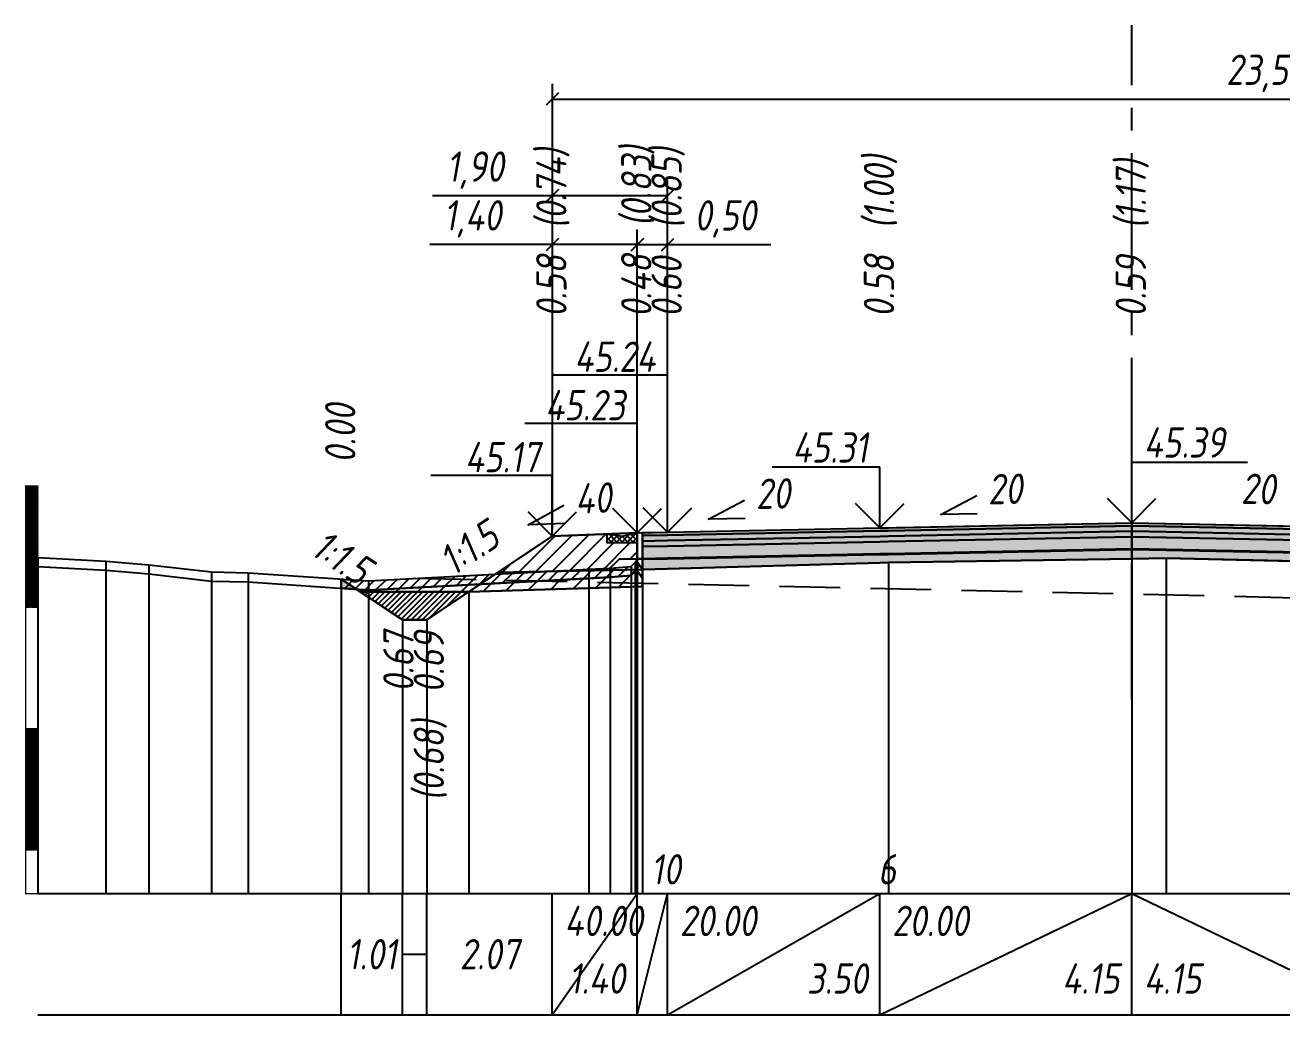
# Model space of a CAD drawing. Extents: x -717 to 1451, y -133302 to 233.
# Drawn here: x 78.9 to 182.5, y -114174 to -114092.4 of the extents above; entities that cross this region are included whole.
import ezdxf
from ezdxf.enums import TextEntityAlignment as Align

# ---------------------------------------------------------------- set-up
doc = ezdxf.new("R2010")
doc.units = 0
doc.linetypes.add('осевая2', pattern=[1.125, 0.75, -0.125, 0.125, -0.125])
doc.linetypes.add('штриховая', pattern=[0.75, 0.5, -0.25])
for name, color, linetype in [('Интерполированный поперечник', 2, 'Continuous'), ('Код_514', 1, 'Continuous'), ('Контур_0', 7, 'Continuous'), ('Контур_2564', 7, 'Continuous'), ('Контур_2660', 7, 'Continuous'), ('Контур_2665', 7, 'Continuous'), ('Контур_400', 7, 'Continuous'), ('Контур_508', 7, 'Continuous'), ('Контур_512', 7, 'Continuous'), ('Контур_513', 7, 'Continuous'), ('Красный поперечник', 1, 'Continuous'), ('Линейка абсолютных высот', 7, 'Continuous'), ('Объём_2501', 7, 'Continuous'), ('Объём_2564', 7, 'Continuous'), ('Объём_2650', 7, 'Continuous'), ('Объём_2660', 7, 'Continuous'), ('Объём_2661', 7, 'Continuous'), ('Объём_2662', 7, 'Continuous'), ('Объём_2663', 7, 'Continuous'), ('Объём_2664', 7, 'Continuous'), ('Объём_2665', 7, 'Continuous'), ('Объём_2666', 7, 'Continuous'), ('Объём_2667', 7, 'Continuous'), ('Объём_2668', 7, 'Continuous'), ('Объём_2669', 7, 'Continuous'), ('Объём_2675', 7, 'Continuous'), ('Объём_2753', 7, 'Continuous'), ('Ось', 1, 'осевая2'), ('Откосы', 7, 'Continuous'), ('Отметки покрытия', 7, 'Continuous'), ('Рабочие отметки', 7, 'Continuous'), ('Рабочие отметки доп.', 7, 'Continuous'), ('Слои выравнивания', 7, 'Continuous'), ('Таблица', 7, 'Continuous'), ('Уклоны проезжей части', 7, 'Continuous'), ('Черный поперечник', 3, 'Continuous')]:
    doc.layers.add(name, color=color, linetype=linetype)
for name, color, linetype, true_color in [('Контур_2540', 2, 'Continuous', 0xffff00), ('Контур_2560', 2, 'Continuous', 0xffff00), ('Контур_2561', 7, 'Continuous', 0xff8040), ('Контур_2562', 3, 'Continuous', 0x00ff00), ('Контур_2563', 7, 'Continuous', 0xff8000), ('Контур_2570', 7, 'Continuous', 0x80ff00), ('Контур_2725', 7, 'Continuous', 0x323232), ('Контур_2736', 4, 'Continuous', 0x00ffff), ('Контур_2737', 4, 'Continuous', 0x00ffff), ('Контур_2738', 4, 'Continuous', 0x00ffff), ('Контур_2739', 4, 'Continuous', 0x00ffff), ('Контур_2741', 4, 'Continuous', 0x00ffff), ('Контур_2742', 4, 'Continuous', 0x00ffff), ('Контур_2743', 4, 'Continuous', 0x00ffff), ('Контур_2744', 7, 'Continuous', 0xa4ffff), ('Контур_2745', 7, 'Continuous', 0xa4ffff), ('Контур_2747', 4, 'Continuous', 0x00ffff), ('Контур_2748', 4, 'Continuous', 0x00ffff), ('Контур_2749', 4, 'Continuous', 0x00ffff), ('Контур_2750', 4, 'Continuous', 0x00ffff), ('Контур_2751', 4, 'Continuous', 0x00ffff), ('Контур_2752', 4, 'Continuous', 0x00ffff), ('Контур_2760', 7, 'Continuous', 0x323232), ('Контур_2761', 7, 'Continuous', 0x323232), ('Контур_2762', 7, 'Continuous', 0x323232), ('Контур_2763', 7, 'Continuous', 0x323232), ('Контур_2764', 7, 'Continuous', 0x323232), ('Контур_2765', 7, 'Continuous', 0x323232), ('Контур_402', 7, 'Continuous', 0xff6464), ('Контур_703', 4, 'Continuous', 0x00ffff), ('Контур_705', 4, 'Continuous', 0x00ffff), ('Контур_707', 4, 'Continuous', 0x00ffff), ('Контур_720', 131, 'Continuous', 0xaaffff), ('Объём_2500', 7, 'Continuous', 0xc0c0c0), ('Объём_2520', 7, 'Continuous', 0x80ffff), ('Объём_2540', 2, 'Continuous', 0xffff00), ('Объём_2560', 2, 'Continuous', 0xffff00), ('Объём_2561', 7, 'Continuous', 0xff8040), ('Объём_2562', 3, 'Continuous', 0x00ff00), ('Объём_2563', 7, 'Continuous', 0xff8000), ('Объём_2570', 7, 'Continuous', 0x80ff00), ('Объём_2600', 7, 'Continuous', 0x808000), ('Объём_2620', 2, 'Continuous', 0xffff00), ('Объём_2746', 2, 'Continuous', 0xffff00)]:
    doc.layers.add(name, color=color, linetype=linetype, true_color=true_color)
doc.styles.get("Standard").update_dxf_attribs({"font": 'txt', "height": 2.5})
doc.styles.add('М', font='romand.shx', dxfattribs={"width": 0.8, "oblique": 10, "height": 2.5})
doc.dimstyles.new('ISO-25', dxfattribs={"dimtxt": 2.5, "dimasz": 2.5, "dimexe": 1.25, "dimexo": 0.625, "dimtad": 1, "dimtxsty": 'Standard', "dimcen": 2.5, "dimadec": 0, "dimazin": 0, "dimtfac": 1, "dimtmove": 0, "dimatfit": 3, "dimfxl": 1, "dimarcsym": 0})
pattern_1 = [(45.000001252, (0, 0), (-0.026516505928, 0.026516504769), []), (135.00000034, (0, 0), (-0.02651650519, -0.026516505506), [])]

# ---------------------------------------------------------------- blocks, each defined once
blk = doc.blocks.new('_Oblique')
at = {"color": 0, "linetype": 'ByBlock', "lineweight": -2}
blk.add_line((-0.5, -0.5), (0.5, 0.5), dxfattribs=at)
blk = doc.blocks.new('*D3664')
at = {"color": 0, "lineweight": -2, "transparency": 16777216}
for p, q in [((122.4, -114133.97), (122.4, -114109.25)), ((129.4, -114133.69), (129.4, -114109.25)), ((122.4, -114110.5), (112.29, -114110.5)), ((129.4, -114110.5), (122.4, -114110.5))]:
    blk.add_line(p, q, dxfattribs=at)
at = {"layer": 'Defpoints', "color": 0, "transparency": 16777216}
for p in [(129.4, -114110.5), (122.4, -114134.59), (129.4, -114134.31)]:
    blk.add_point(p, dxfattribs=at)
at = {"color": 0, "lineweight": -2, "transparency": 16777216, "rotation": 180}
blk.add_blockref('_Oblique', (122.4, -114110.5), dxfattribs=at)
at = {"color": 0, "lineweight": -2, "transparency": 16777216}
blk.add_blockref('_Oblique', (129.4, -114110.5), dxfattribs=at)
at = {"color": 0, "transparency": 16777216, "insert": (115.83, -114108.38), "char_height": 2.5, "width": 8.75, "attachment_point": 5, "style": 'М'}
blk.add_mtext('1,40', dxfattribs=at)
blk = doc.blocks.new('*D3666')
at = {"color": 0, "lineweight": -2, "transparency": 16777216}
for p, q in [((129.4, -114133.69), (129.4, -114109.25)), ((131.9, -114133.64), (131.9, -114109.25)), ((129.4, -114110.5), (131.9, -114110.5)), ((131.9, -114110.5), (140.42, -114110.5))]:
    blk.add_line(p, q, dxfattribs=at)
at = {"layer": 'Defpoints', "color": 0, "transparency": 16777216}
for p in [(131.9, -114110.5), (129.4, -114134.31), (131.9, -114134.26)]:
    blk.add_point(p, dxfattribs=at)
at = {"color": 0, "lineweight": -2, "transparency": 16777216, "rotation": 180}
blk.add_blockref('_Oblique', (129.4, -114110.5), dxfattribs=at)
at = {"color": 0, "lineweight": -2, "transparency": 16777216}
blk.add_blockref('_Oblique', (131.9, -114110.5), dxfattribs=at)
at = {"color": 0, "transparency": 16777216, "insert": (136.66, -114108.38), "char_height": 2.5, "width": 9.1667, "attachment_point": 5, "style": 'М'}
blk.add_mtext('0,50', dxfattribs=at)
blk = doc.blocks.new('*D3669')
at = {"color": 0, "lineweight": -2, "transparency": 16777216}
for p, q in [((122.4, -114133.97), (122.4, -114105.22)), ((131.9, -114133.64), (131.9, -114105.22)), ((122.4, -114106.47), (112.51, -114106.47)), ((131.9, -114106.47), (122.4, -114106.47))]:
    blk.add_line(p, q, dxfattribs=at)
at = {"layer": 'Defpoints', "color": 0, "transparency": 16777216}
for p in [(131.9, -114106.47), (122.4, -114134.59), (131.9, -114134.26)]:
    blk.add_point(p, dxfattribs=at)
at = {"color": 0, "lineweight": -2, "transparency": 16777216, "rotation": 180}
blk.add_blockref('_Oblique', (122.4, -114106.47), dxfattribs=at)
at = {"color": 0, "lineweight": -2, "transparency": 16777216}
blk.add_blockref('_Oblique', (131.9, -114106.47), dxfattribs=at)
at = {"color": 0, "transparency": 16777216, "insert": (116.05, -114104.36), "char_height": 2.5, "width": 8.75, "attachment_point": 5, "style": 'М'}
blk.add_mtext('1,90', dxfattribs=at)
blk = doc.blocks.new('*D3670')
at = {"color": 0, "lineweight": -2, "transparency": 16777216}
for p, q in [((122.4, -114133.97), (122.4, -114097.25)), ((240.05, -114134.62), (240.05, -114097.25)), ((122.4, -114098.5), (240.05, -114098.5))]:
    blk.add_line(p, q, dxfattribs=at)
at = {"layer": 'Defpoints', "color": 0, "transparency": 16777216}
for p in [(240.05, -114098.5), (122.4, -114134.59), (240.05, -114135.25)]:
    blk.add_point(p, dxfattribs=at)
at = {"color": 0, "lineweight": -2, "transparency": 16777216, "rotation": 180}
blk.add_blockref('_Oblique', (122.4, -114098.5), dxfattribs=at)
at = {"color": 0, "lineweight": -2, "transparency": 16777216}
blk.add_blockref('_Oblique', (240.05, -114098.5), dxfattribs=at)
at = {"color": 0, "transparency": 16777216, "insert": (181.22, -114096.38), "char_height": 2.5, "width": 12.5, "attachment_point": 5, "style": 'М'}
blk.add_mtext('23,53', dxfattribs=at)

msp = doc.modelspace()

# ---------------------------------------------------------------- hatches: boundary and pattern name
h = msp.add_hatch()
h.set_pattern_fill('ANSI37', color=256, scale=0.1)
h.set_pattern_definition([(45, (128.1495, -114134.5504), (-0.22451, 0.22451), []), (135, (128.1495, -114134.5504), (-0.22451, -0.22451), [])])
h.paths.add_polyline_path([(126.899, -114134.35), (126.899, -114135.053), (129.399, -114135.053), (129.399, -114134.25), (128.142, -114134.55)])
at = {"layer": 'Линейка абсолютных высот'}
h = msp.add_hatch(dxfattribs=at)
h.set_pattern_fill('ANSI37', scale=0.3, style=0)
h.set_pattern_definition(pattern_1)
h.paths.add_polyline_path([(80, -114140.387), (80, -114130.387), (79, -114130.387), (79, -114140.387)])
h = msp.add_hatch(dxfattribs=at)
h.set_pattern_fill('ANSI37', scale=0.3, style=0)
h.set_pattern_definition(pattern_1)
h.paths.add_polyline_path([(80, -114160.387), (80, -114150.387), (79, -114150.387), (79, -114160.387)])
at = {"layer": 'Объём_2563'}
h = msp.add_hatch(dxfattribs=at)
h.set_pattern_fill('ANSI31', color=256, scale=0.3)
h.paths.add_polyline_path([(122.399, -114134.53), (126.899, -114134.35), (126.899, -114135.053), (129.399, -114135.053), (129.399, -114136.4), (127.899, -114136.43), (126.981, -114137.349), (117.899, -114137.53)])
h.paths.add_polyline_path([(224.968, -114137.582), (224.049, -114136.663), (222.549, -114136.633), (222.55, -114136.483), (223.948, -114136.485), (223.949, -114135.485), (223.449, -114135.484), (223.449, -114134.67), (226.271, -114134.797), (226.271, -114135.418), (227.671, -114135.418), (227.671, -114134.878), (236.666, -114135.057), (236.666, -114135.624), (238.066, -114135.624), (238.066, -114134.624), (237.566, -114134.624), (237.566, -114134.124), (240.049, -114134.433), (245.385, -114137.99)])
at = {"layer": 'Объём_2570'}
h = msp.add_hatch(dxfattribs=at)
h.set_pattern_fill('ANSI31', color=256, scale=0.2)
h.paths.add_polyline_path([(129.829, -114138.029), (129.329, -114137.279), (129.224, -114137.459), (128.907, -114137.789), (127.168, -114137.927), (107.256, -114138.975), (105, -114138.82), (105, -114138.07), (107.256, -114138.225), (127.168, -114137.177), (128.907, -114137.039), (129.224, -114136.709), (129.329, -114136.529), (129.829, -114137.279)])
h.paths.add_polyline_path([(222.549, -114137.521), (236.806, -114137.861), (237.307, -114137.113), (249.395, -114138.089), (249.582, -114138.091), (260.438, -114140.038), (260.438, -114140.788), (249.582, -114138.841), (249.395, -114138.839), (237.307, -114137.863), (236.806, -114138.611), (222.549, -114138.273)])
at = {"layer": 'Объём_2600'}
h = msp.add_hatch(dxfattribs=at)
h.set_pattern_fill('HONEY', color=5, scale=0.3)
h.paths.add_polyline_path([(105, -114138.82), (105, -114138.07), (106.254, -114138.906)])
h.paths.add_polyline_path([(268.595, -114141.488), (268.595, -114142.251), (263.736, -114141.381)])
h = msp.add_hatch(dxfattribs=at)
h.set_pattern_fill('ANSI31', color=6, scale=0.4)
h.paths.add_polyline_path([(129.829, -114138.029), (129.829, -114138.695), (115.508, -114139.125), (106.582, -114139.125), (106.254, -114138.906), (107.256, -114138.975), (127.168, -114137.927), (128.907, -114137.789), (129.224, -114137.459), (129.329, -114137.279)])
h.paths.add_polyline_path([(250.015, -114141.077), (248.137, -114139.825), (222.549, -114139.057), (222.549, -114138.271), (236.806, -114138.611), (237.307, -114137.863), (249.395, -114138.839), (249.582, -114138.841), (263.736, -114141.381)])
at = {"layer": 'Объём_2620'}
h = msp.add_hatch(dxfattribs=at)
h.set_pattern_fill('ANSI31', color=2, scale=0.1)
h.paths.add_polyline_path([(115.508, -114139.125), (112.045, -114141.433), (110.045, -114141.433), (106.582, -114139.125)])
h.paths.add_polyline_path([(260.438, -114141.308), (260.149, -114141.5), (260.149, -114142.702), (256.702, -114145), (254.097, -114145), (250.649, -114142.702), (250.649, -114141.5), (250.015, -114141.077)])
at = {"layer": 'Слои выравнивания'}
for color, points in [(2, [(129.829, -114134.242), (131.899, -114134.2), (149.399, -114133.85), (150.113, -114133.836), (170.149, -114133.435), (170.149, -114133.685), (150.113, -114134.086), (149.399, -114134.1), (131.899, -114134.45), (129.829, -114134.492)]), (3, [(129.829, -114134.492), (131.899, -114134.45), (149.399, -114134.1), (150.113, -114134.086), (170.149, -114133.685), (170.149, -114134.135), (150.113, -114134.536), (149.399, -114134.55), (131.899, -114134.9), (129.829, -114134.942)]), (2, [(170.149, -114133.435), (173.002, -114133.492), (190.899, -114133.85), (208.399, -114134.2), (220.049, -114134.433), (222.549, -114134.483), (222.549, -114134.733), (220.049, -114134.683), (208.399, -114134.45), (190.899, -114134.1), (173.002, -114133.742), (170.149, -114133.685)]), (3, [(170.149, -114133.685), (173.002, -114133.742), (190.899, -114134.1), (208.399, -114134.45), (220.049, -114134.683), (222.549, -114134.733), (222.549, -114135.183), (220.049, -114135.133), (208.399, -114134.9), (190.899, -114134.55), (173.002, -114134.192), (170.149, -114134.135)]), (4, [(129.829, -114134.942), (131.899, -114134.9), (149.399, -114134.55), (150.113, -114134.536), (170.149, -114134.135), (170.149, -114134.585), (150.113, -114134.986), (149.399, -114135), (131.899, -114135.35), (129.829, -114135.392)]), (5, [(129.829, -114135.392), (131.899, -114135.35), (149.399, -114135), (150.113, -114134.986), (170.149, -114134.585), (170.149, -114135.585), (150.113, -114135.986), (149.399, -114136), (131.899, -114136.35), (129.829, -114136.392)]), (4, [(170.149, -114134.135), (173.002, -114134.192), (190.899, -114134.55), (208.399, -114134.9), (220.049, -114135.133), (222.549, -114135.183), (222.549, -114135.633), (220.049, -114135.583), (208.399, -114135.35), (190.899, -114135), (173.002, -114134.642), (170.149, -114134.585)]), (5, [(170.149, -114134.585), (173.002, -114134.642), (190.899, -114135), (208.399, -114135.35), (220.049, -114135.583), (222.549, -114135.633), (222.549, -114136.633), (220.049, -114136.583), (208.399, -114136.35), (190.899, -114136), (173.002, -114135.642), (170.149, -114135.585)]), (7, [(129.829, -114136.392), (131.899, -114136.35), (149.399, -114136), (150.113, -114135.986), (170.149, -114135.585), (170.149, -114135.635), (150.113, -114136.036), (149.399, -114136.05), (131.899, -114136.4), (129.829, -114136.442)]), (6, [(129.829, -114136.442), (131.899, -114136.4), (149.399, -114136.05), (150.113, -114136.036), (170.149, -114135.635), (170.149, -114136.396), (150.113, -114136.718), (149.399, -114136.738), (131.899, -114137.221), (129.829, -114137.279)]), (7, [(170.149, -114135.585), (173.002, -114135.642), (190.899, -114136), (208.399, -114136.35), (220.049, -114136.583), (222.549, -114136.633), (222.549, -114136.683), (220.049, -114136.633), (208.399, -114136.4), (190.899, -114136.05), (173.002, -114135.692), (170.149, -114135.635)]), (6, [(170.149, -114135.635), (173.002, -114135.692), (190.899, -114136.05), (208.399, -114136.4), (220.049, -114136.633), (222.549, -114136.683), (222.549, -114137.521), (220.049, -114137.462), (208.399, -114137.187), (190.899, -114136.773), (173.002, -114136.35), (170.149, -114136.396)])]:
    msp.add_hatch(color=color, dxfattribs=at).paths.add_polyline_path(points)

# ---------------------------------------------------------------- linework, layer by layer
msp.add_lwpolyline([(126.899, -114134.35), (126.899, -114135.053), (129.399, -114135.053), (129.399, -114134.25), (128.142, -114134.55), (126.899, -114134.35)])
at = {"layer": 'Интерполированный поперечник', "linetype": 'штриховая', "ltscale": 10, "flags": 128}
msp.add_lwpolyline([(111.124, -114138.001), (268.595, -114141.488)], dxfattribs=at)
at = {"layer": 'Код_514'}
for p, q in [((105, -114174), (105, -114164)), ((110.045, -114174), (110.045, -114164)), ((112.045, -114174), (112.045, -114164)), ((122.399, -114174), (122.399, -114164)), ((122.399, -114174), (129.399, -114164)), ((129.399, -114174), (129.399, -114164)), ((129.399, -114174), (131.899, -114164)), ((131.899, -114174), (131.899, -114164)), ((131.899, -114174), (149.399, -114164)), ((149.399, -114174), (149.399, -114164)), ((149.399, -114174), (170.149, -114164)), ((170.149, -114174), (170.149, -114164)), ((170.149, -114164), (190.899, -114174)), ((110.045, -114169), (112.045, -114169))]:
    msp.add_line(p, q, dxfattribs=at)
at = {"layer": 'Контур_0', "flags": 128}
for points in [[(122.399, -114134.53), (122.399, -114134.53), (122.399, -114134.53), (122.399, -114134.53), (122.399, -114134.53), (122.399, -114134.53), (122.399, -114134.53), (122.399, -114134.53), (122.399, -114134.53), (122.399, -114134.53), (122.399, -114134.53), (122.399, -114134.53), (122.399, -114134.53), (122.399, -114134.53), (122.399, -114134.53), (112.045, -114141.433), (110.045, -114141.433), (105, -114138.07), (105, -114138.07), (105, -114138.07), (105, -114138.07), (105, -114138.07), (105, -114138.07), (105, -114138.07), (105, -114138.07), (105, -114138.07), (105, -114138.07), (105, -114138.07), (105, -114138.07), (105, -114138.07)], [(122.399, -114134.53), (122.399, -114134.53), (122.399, -114134.53), (122.399, -114134.53), (122.399, -114134.53), (122.399, -114134.53), (122.399, -114134.53), (122.399, -114134.53), (122.399, -114134.53), (122.399, -114134.53), (122.399, -114134.53), (122.399, -114134.53), (122.399, -114134.53), (122.399, -114134.53), (122.399, -114134.53), (112.045, -114141.433)], [(129.399, -114136.4), (129.399, -114134.25), (129.829, -114134.242), (129.829, -114136.392), (129.399, -114136.4), (129.399, -114136.4)]]:
    msp.add_lwpolyline(points, dxfattribs=at)
at = {"layer": 'Контур_0', "color": 250, "flags": 128}
for points in [[(117.899, -114137.53), (126.981, -114137.349), (127.899, -114136.43), (129.399, -114136.4)], [(127.899, -114136.43), (129.829, -114136.392), (129.829, -114137.292), (126.981, -114137.349), (127.899, -114136.43), (127.899, -114136.43)]]:
    msp.add_lwpolyline(points, dxfattribs=at)
at = {"layer": 'Контур_2540', "flags": 128}
msp.add_lwpolyline([(129.829, -114138.695), (115.508, -114139.125), (117.899, -114137.53), (129.829, -114137.292), (129.829, -114138.695), (129.829, -114138.695)], dxfattribs=at)
at = {"layer": 'Контур_2560', "flags": 128}
msp.add_lwpolyline([(122.399, -114134.53), (122.399, -114134.53), (122.399, -114134.53), (129.399, -114134.25)], dxfattribs=at)
at = {"layer": 'Контур_2561', "flags": 128}
msp.add_lwpolyline([(129.399, -114134.25), (129.399, -114134.25), (122.399, -114134.53), (122.399, -114134.53), (129.399, -114134.25)], dxfattribs=at)
at = {"layer": 'Контур_2562', "flags": 128}
msp.add_lwpolyline([(122.399, -114134.53), (122.399, -114134.53), (122.399, -114134.53), (122.399, -114134.53), (122.399, -114134.53)], dxfattribs=at)
at = {"layer": 'Контур_2563', "color": 250, "flags": 128}
msp.add_lwpolyline([(122.399, -114134.53), (129.399, -114134.25), (129.399, -114136.4), (127.899, -114136.43), (126.981, -114137.349), (117.899, -114137.53), (122.399, -114134.53), (122.399, -114134.53)], dxfattribs=at)
at = {"layer": 'Контур_2564', "flags": 128}
msp.add_lwpolyline([(122.399, -114134.53), (129.399, -114134.25)], dxfattribs=at)
at = {"layer": 'Контур_2570', "flags": 128}
msp.add_lwpolyline([(80, -114137.034), (85.602, -114137.344), (89.142, -114137.637), (94.311, -114138.239), (97.323, -114138.295), (107.256, -114138.975), (125.415, -114138.019), (127.168, -114137.927), (128.907, -114137.789), (129.224, -114137.459), (129.329, -114137.279), (129.829, -114138.029)], dxfattribs=at)
at = {"layer": 'Контур_2660', "flags": 128}
msp.add_lwpolyline([(115.508, -114139.125), (129.829, -114138.695)], dxfattribs=at)
at = {"layer": 'Контур_2665', "flags": 128}
msp.add_lwpolyline([(122.399, -114134.53), (122.399, -114134.53)], dxfattribs=at)
at = {"layer": 'Контур_2725', "flags": 128}
msp.add_lwpolyline([(129.829, -114137.279), (131.899, -114137.221), (149.399, -114136.738), (150.113, -114136.718), (170.149, -114136.396), (173.002, -114136.35), (190.899, -114136.773), (208.399, -114137.187), (220.049, -114137.462), (222.549, -114137.521)], dxfattribs=at)
at = {"layer": 'Контур_2736', "flags": 128}
msp.add_lwpolyline([(122.399, -114134.53), (122.399, -114134.53)], dxfattribs=at)
at = {"layer": 'Контур_2737', "flags": 128}
msp.add_lwpolyline([(122.399, -114134.53), (122.399, -114134.53)], dxfattribs=at)
at = {"layer": 'Контур_2738', "flags": 128}
msp.add_lwpolyline([(122.399, -114134.53), (122.399, -114134.53)], dxfattribs=at)
at = {"layer": 'Контур_2739', "flags": 128}
msp.add_lwpolyline([(122.399, -114134.53), (122.399, -114134.53)], dxfattribs=at)
at = {"layer": 'Контур_2741', "flags": 128}
msp.add_lwpolyline([(105, -114138.07), (105, -114138.07)], dxfattribs=at)
at = {"layer": 'Контур_2742', "flags": 128}
msp.add_lwpolyline([(105, -114138.07), (105, -114138.07)], dxfattribs=at)
at = {"layer": 'Контур_2743', "flags": 128}
msp.add_lwpolyline([(105, -114138.07), (105, -114138.07)], dxfattribs=at)
at = {"layer": 'Контур_2744', "flags": 128}
msp.add_lwpolyline([(105, -114138.07), (105, -114138.07)], dxfattribs=at)
msp.add_lwpolyline([(105, -114138.07), (105, -114138.07)], dxfattribs=at)
msp.add_lwpolyline([(105, -114138.07), (105, -114138.07)], dxfattribs=at)
msp.add_lwpolyline([(105, -114138.07), (105, -114138.07)], dxfattribs=at)
msp.add_lwpolyline([(105, -114138.07), (105, -114138.07)], dxfattribs=at)
msp.add_lwpolyline([(105, -114138.07), (105, -114138.07)], dxfattribs=at)
at = {"layer": 'Контур_2745', "flags": 128}
msp.add_lwpolyline([(122.399, -114134.53), (122.399, -114134.53)], dxfattribs=at)
msp.add_lwpolyline([(122.399, -114134.53), (122.399, -114134.53)], dxfattribs=at)
msp.add_lwpolyline([(122.399, -114134.53), (122.399, -114134.53)], dxfattribs=at)
msp.add_lwpolyline([(122.399, -114134.53), (122.399, -114134.53)], dxfattribs=at)
msp.add_lwpolyline([(122.399, -114134.53), (122.399, -114134.53)], dxfattribs=at)
msp.add_lwpolyline([(122.399, -114134.53), (122.399, -114134.53)], dxfattribs=at)
at = {"layer": 'Контур_2747', "flags": 128}
msp.add_lwpolyline([(122.399, -114134.53), (122.399, -114134.53)], dxfattribs=at)
at = {"layer": 'Контур_2748', "flags": 128}
msp.add_lwpolyline([(122.399, -114134.53), (122.399, -114134.53)], dxfattribs=at)
at = {"layer": 'Контур_2749', "flags": 128}
msp.add_lwpolyline([(122.399, -114134.53), (122.399, -114134.53)], dxfattribs=at)
at = {"layer": 'Контур_2750', "flags": 128}
msp.add_lwpolyline([(105, -114138.07), (105, -114138.07)], dxfattribs=at)
at = {"layer": 'Контур_2751', "flags": 128}
msp.add_lwpolyline([(105, -114138.07), (105, -114138.07)], dxfattribs=at)
at = {"layer": 'Контур_2752', "flags": 128}
msp.add_lwpolyline([(105, -114138.07), (105, -114138.07)], dxfattribs=at)
at = {"layer": 'Контур_2760', "flags": 128}
msp.add_lwpolyline([(129.829, -114134.242), (131.899, -114134.2), (149.399, -114133.85), (150.113, -114133.836), (170.149, -114133.435), (173.002, -114133.492), (190.899, -114133.85), (208.399, -114134.2), (220.049, -114134.433), (222.549, -114134.483)], dxfattribs=at)
at = {"layer": 'Контур_2761', "flags": 128}
msp.add_lwpolyline([(129.829, -114134.492), (131.899, -114134.45), (149.399, -114134.1), (150.113, -114134.086), (170.149, -114133.685), (173.002, -114133.742), (190.899, -114134.1), (208.399, -114134.45), (220.049, -114134.683), (222.549, -114134.733)], dxfattribs=at)
at = {"layer": 'Контур_2762', "flags": 128}
msp.add_lwpolyline([(129.829, -114134.942), (131.899, -114134.9), (149.399, -114134.55), (150.113, -114134.536), (170.149, -114134.135), (173.002, -114134.192), (190.899, -114134.55), (208.399, -114134.9), (220.049, -114135.133), (222.549, -114135.183)], dxfattribs=at)
at = {"layer": 'Контур_2763', "flags": 128}
msp.add_lwpolyline([(129.829, -114135.392), (131.899, -114135.35), (149.399, -114135), (150.113, -114134.986), (170.149, -114134.585), (173.002, -114134.642), (190.899, -114135), (208.399, -114135.35), (220.049, -114135.583), (222.549, -114135.633)], dxfattribs=at)
at = {"layer": 'Контур_2764', "flags": 128}
msp.add_lwpolyline([(129.829, -114136.392), (131.899, -114136.35), (149.399, -114136), (150.113, -114135.986), (170.149, -114135.585), (173.002, -114135.642), (190.899, -114136), (208.399, -114136.35), (220.049, -114136.583), (222.549, -114136.633)], dxfattribs=at)
at = {"layer": 'Контур_2765', "flags": 128}
msp.add_lwpolyline([(129.829, -114136.442), (131.899, -114136.4), (149.399, -114136.05), (150.113, -114136.036), (170.149, -114135.635), (173.002, -114135.692), (190.899, -114136.05), (208.399, -114136.4), (220.049, -114136.633), (222.549, -114136.683)], dxfattribs=at)
at = {"layer": 'Контур_400', "flags": 128}
for points in [[(129.399, -114134.25), (131.899, -114134.2), (131.899, -114134.2), (131.899, -114134.2), (131.899, -114134.2), (131.899, -114134.2), (131.899, -114134.2), (149.399, -114133.85), (170.149, -114133.435)], [(170.149, -114133.435), (190.899, -114133.85), (208.399, -114134.2), (208.399, -114134.2), (208.399, -114134.2), (208.399, -114134.2), (220.049, -114134.433), (220.049, -114134.433), (222.549, -114134.483)]]:
    msp.add_lwpolyline(points, dxfattribs=at)
at = {"layer": 'Контур_402', "flags": 128}
msp.add_lwpolyline([(115.508, -114139.125), (129.829, -114138.695), (129.829, -114137.279), (150.113, -114136.718), (170.149, -114136.396), (173.002, -114136.35), (222.549, -114137.521), (222.549, -114139.057), (248.137, -114139.825)], dxfattribs=at)
at = {"layer": 'Контур_508', "flags": 128}
msp.add_lwpolyline([(105, -114138.07), (110.045, -114141.433), (112.045, -114141.433), (115.508, -114139.125), (129.829, -114138.695), (129.829, -114137.279), (150.113, -114136.718), (170.149, -114136.396), (173.002, -114136.35), (222.549, -114137.521), (222.549, -114139.057), (248.137, -114139.825), (250.649, -114141.5), (250.649, -114142.702), (254.097, -114145), (254.399, -114145), (256.399, -114145), (256.702, -114145), (260.149, -114142.702), (260.149, -114141.5), (260.438, -114141.308)], dxfattribs=at)
at = {"layer": 'Контур_512', "flags": 128}
msp.add_lwpolyline([(105, -114138.07), (110.045, -114141.433), (112.045, -114141.433), (115.508, -114139.125), (129.829, -114138.695)], dxfattribs=at)
at = {"layer": 'Контур_513', "flags": 128}
msp.add_lwpolyline([(105, -114138.07), (110.045, -114141.433), (112.045, -114141.433), (115.508, -114139.125), (129.829, -114138.695), (129.829, -114137.279), (150.113, -114136.718), (170.149, -114136.396), (173.002, -114136.35), (222.549, -114137.521), (222.549, -114139.057), (248.137, -114139.825), (250.649, -114141.5), (250.649, -114142.702), (254.097, -114145), (254.399, -114145), (256.399, -114145), (256.702, -114145), (260.149, -114142.702), (260.149, -114141.5), (260.438, -114141.308)], dxfattribs=at)
at = {"layer": 'Контур_703', "flags": 128}
for points in [[(122.399, -114134.53), (112.045, -114141.433)], [(122.399, -114134.53), (122.399, -114134.53)]]:
    msp.add_lwpolyline(points, dxfattribs=at)
at = {"layer": 'Контур_705', "flags": 128}
msp.add_lwpolyline([(122.399, -114134.53), (122.399, -114134.53)], dxfattribs=at)
at = {"layer": 'Контур_707', "flags": 128}
msp.add_lwpolyline([(110.045, -114141.433), (105, -114138.07)], dxfattribs=at)
at = {"layer": 'Контур_720', "flags": 128}
msp.add_lwpolyline([(112.045, -114141.433), (110.045, -114141.433)], dxfattribs=at)
at = {"layer": 'Красный поперечник'}
for p, q in [((131.899, -114134.2), (149.399, -114133.85)), ((149.399, -114133.85), (170.149, -114133.435)), ((170.149, -114133.435), (190.899, -114133.85)), ((112.045, -114141.433), (122.399, -114134.53)), ((122.399, -114134.53), (129.399, -114134.25)), ((129.399, -114134.25), (131.899, -114134.2)), ((105, -114138.07), (105, -114164)), ((105, -114138.07), (110.045, -114141.433)), ((115.508, -114139.125), (115.508, -114164)), ((129.829, -114138.695), (129.829, -114164)), ((110.045, -114141.433), (110.045, -114164)), ((110.045, -114141.433), (112.045, -114141.433)), ((112.045, -114141.433), (112.045, -114164))]:
    msp.add_line(p, q, dxfattribs=at)
at = {"layer": 'Линейка абсолютных высот', "color": 7, "const_width": 0.1, "flags": 128}
for points in [[(80, -114140.387), (80, -114130.387), (79, -114130.387), (79, -114140.387), (80, -114140.387)], [(80, -114150.387), (80, -114140.387), (79, -114140.387), (79, -114150.387), (80, -114150.387)], [(80, -114160.387), (80, -114150.387), (79, -114150.387), (79, -114160.387), (80, -114160.387)], [(80, -114164), (80, -114160.387), (79, -114160.387), (79, -114164), (80, -114164)]]:
    msp.add_lwpolyline(points, dxfattribs=at)
at = {"layer": 'Объём_2500', "flags": 128}
msp.add_lwpolyline([(129.399, -114136.4), (129.399, -114134.25), (129.829, -114134.242), (129.829, -114136.392), (129.399, -114136.4), (129.399, -114136.4)], dxfattribs=at)
at = {"layer": 'Объём_2501', "flags": 128}
for points in [[(129.399, -114134.25), (131.899, -114134.2), (131.899, -114134.2), (131.899, -114134.2), (131.899, -114134.2), (131.899, -114134.2), (131.899, -114134.2), (149.399, -114133.85), (170.149, -114133.435)], [(170.149, -114133.435), (190.899, -114133.85), (208.399, -114134.2), (208.399, -114134.2), (208.399, -114134.2), (208.399, -114134.2), (220.049, -114134.433), (220.049, -114134.433), (222.549, -114134.483)]]:
    msp.add_lwpolyline(points, dxfattribs=at)
at = {"layer": 'Объём_2520', "color": 250, "flags": 128}
msp.add_lwpolyline([(127.899, -114136.43), (129.829, -114136.392), (129.829, -114137.292), (126.981, -114137.349), (127.899, -114136.43), (127.899, -114136.43)], dxfattribs=at)
at = {"layer": 'Объём_2540', "flags": 128}
msp.add_lwpolyline([(129.829, -114138.695), (115.508, -114139.125), (117.899, -114137.53), (129.829, -114137.292), (129.829, -114138.695), (129.829, -114138.695)], dxfattribs=at)
at = {"layer": 'Объём_2560', "flags": 128}
msp.add_lwpolyline([(122.399, -114134.53), (122.399, -114134.53), (122.399, -114134.53), (129.399, -114134.25)], dxfattribs=at)
at = {"layer": 'Объём_2561', "flags": 128}
msp.add_lwpolyline([(129.399, -114134.25), (129.399, -114134.25), (122.399, -114134.53), (122.399, -114134.53), (129.399, -114134.25)], dxfattribs=at)
at = {"layer": 'Объём_2562', "flags": 128}
msp.add_lwpolyline([(122.399, -114134.53), (122.399, -114134.53), (122.399, -114134.53), (122.399, -114134.53), (122.399, -114134.53)], dxfattribs=at)
at = {"layer": 'Объём_2563', "color": 250, "flags": 128}
msp.add_lwpolyline([(122.399, -114134.53), (126.899, -114134.35), (126.899, -114135.053), (129.399, -114135.053), (129.399, -114136.4), (127.899, -114136.43), (126.981, -114137.349), (117.899, -114137.53), (122.399, -114134.53), (122.399, -114134.53)], dxfattribs=at)
at = {"layer": 'Объём_2564', "flags": 128}
msp.add_lwpolyline([(122.399, -114134.53), (129.399, -114134.25)], dxfattribs=at)
at = {"layer": 'Объём_2570', "flags": 128}
msp.add_lwpolyline([(129.829, -114138.029), (129.829, -114138.029), (129.329, -114137.279), (129.224, -114137.459), (128.907, -114137.789), (127.168, -114137.927), (107.256, -114138.975), (105, -114138.82), (105, -114138.07), (107.256, -114138.225), (127.168, -114137.177), (128.907, -114137.039), (129.224, -114136.709), (129.329, -114136.529), (129.829, -114137.279), (129.829, -114138.029), (129.829, -114138.029)], dxfattribs=at)
at = {"layer": 'Объём_2600', "color": 5, "flags": 128}
msp.add_lwpolyline([(105, -114138.82), (105, -114138.07), (106.254, -114138.906), (105, -114138.82), (105, -114138.82)], dxfattribs=at)
at = {"layer": 'Объём_2620', "flags": 128}
msp.add_lwpolyline([(115.508, -114139.125), (112.045, -114141.433), (110.045, -114141.433), (106.582, -114139.125), (115.508, -114139.125), (115.508, -114139.125)], dxfattribs=at)
at = {"layer": 'Объём_2650', "color": 6, "flags": 128}
msp.add_lwpolyline([(129.829, -114138.029), (129.829, -114138.695), (115.508, -114139.125), (106.582, -114139.125), (106.254, -114138.906), (107.256, -114138.975), (127.168, -114137.927), (128.907, -114137.789), (129.224, -114137.459), (129.329, -114137.279), (129.829, -114138.029), (129.829, -114138.029)], dxfattribs=at)
at = {"layer": 'Объём_2660', "flags": 128}
msp.add_lwpolyline([(115.508, -114139.125), (129.829, -114138.695)], dxfattribs=at)
at = {"layer": 'Объём_2661', "flags": 128}
msp.add_lwpolyline([(122.399, -114134.53), (115.508, -114139.125)], dxfattribs=at)
at = {"layer": 'Объём_2662', "flags": 128}
msp.add_lwpolyline([(106.582, -114139.125), (105, -114138.07)], dxfattribs=at)
at = {"layer": 'Объём_2663', "flags": 128}
for points in [[(110.045, -114141.433), (106.582, -114139.125)], [(115.508, -114139.125), (112.045, -114141.433)]]:
    msp.add_lwpolyline(points, dxfattribs=at)
at = {"layer": 'Объём_2664', "flags": 128}
msp.add_lwpolyline([(112.045, -114141.433), (110.045, -114141.433)], dxfattribs=at)
at = {"layer": 'Объём_2665', "flags": 128}
msp.add_lwpolyline([(122.399, -114134.53), (122.399, -114134.53)], dxfattribs=at)
at = {"layer": 'Объём_2666', "flags": 128}
msp.add_lwpolyline([(122.399, -114134.53), (122.399, -114134.53)], dxfattribs=at)
at = {"layer": 'Объём_2667', "flags": 128}
for points in [[(122.399, -114134.53), (122.399, -114134.53)], [(105, -114138.07), (105, -114138.07)]]:
    msp.add_lwpolyline(points, dxfattribs=at)
at = {"layer": 'Объём_2668', "flags": 128}
for points in [[(122.399, -114134.53), (122.399, -114134.53)], [(105, -114138.07), (105, -114138.07)]]:
    msp.add_lwpolyline(points, dxfattribs=at)
at = {"layer": 'Объём_2669', "flags": 128}
for points in [[(122.399, -114134.53), (122.399, -114134.53)], [(105, -114138.07), (105, -114138.07)]]:
    msp.add_lwpolyline(points, dxfattribs=at)
at = {"layer": 'Объём_2675', "flags": 128}
for points in [[(122.399, -114134.53), (122.399, -114134.53)], [(122.399, -114134.53), (122.399, -114134.53)], [(122.399, -114134.53), (122.399, -114134.53)], [(122.399, -114134.53), (122.399, -114134.53)], [(122.399, -114134.53), (122.399, -114134.53)], [(122.399, -114134.53), (122.399, -114134.53)], [(105, -114138.07), (105, -114138.07)], [(105, -114138.07), (105, -114138.07)], [(105, -114138.07), (105, -114138.07)], [(105, -114138.07), (105, -114138.07)], [(105, -114138.07), (105, -114138.07)], [(105, -114138.07), (105, -114138.07)]]:
    msp.add_lwpolyline(points, dxfattribs=at)
at = {"layer": 'Объём_2746', "flags": 128}
msp.add_lwpolyline([(125.415, -114138.019), (127.168, -114137.927), (128.907, -114137.789), (129.224, -114137.459), (129.329, -114137.279), (129.829, -114138.029), (129.829, -114138.695), (115.508, -114139.125), (116.46, -114138.49), (125.415, -114138.019), (125.415, -114138.019)], dxfattribs=at)
at = {"layer": 'Объём_2753', "flags": 128}
msp.add_lwpolyline([(129.829, -114134.242), (129.829, -114134.242)], dxfattribs=at)
at = {"layer": 'Ось', "ltscale": 15}
msp.add_line((170.149, -114147.971), (170.149, -114092.406), dxfattribs=at)
at = {"layer": 'Откосы', "color": 1, "flags": 128}
for points in [[(123.411, -114133.489), (120.414, -114133.609), (123.352, -114131.99)], [(138.28, -114133.073), (135.281, -114133.133), (138.25, -114131.573)], [(157.405, -114132.69), (154.406, -114132.75), (157.375, -114131.19)]]:
    msp.add_lwpolyline(points, dxfattribs=at)
at = {"layer": 'Отметки покрытия', "color": 1}
for p, q in [((131.899, -114121.25), (122.399, -114121.25)), ((131.899, -114134.2), (131.899, -114121.25)), ((129.399, -114125.25), (120.134, -114125.25)), ((129.399, -114134.25), (129.399, -114125.25)), ((149.399, -114128.85), (140.525, -114128.85)), ((149.399, -114133.85), (149.399, -114128.85)), ((170.149, -114133.435), (170.149, -114128.435)), ((170.149, -114128.435), (179.696, -114128.435)), ((122.399, -114129.53), (112.381, -114129.53)), ((122.399, -114134.53), (122.399, -114129.53)), ((149.399, -114133.85), (147.399, -114131.85)), ((149.399, -114133.85), (151.399, -114131.85)), ((170.149, -114133.435), (168.149, -114131.435)), ((170.149, -114133.435), (172.149, -114131.435)), ((122.399, -114134.53), (120.399, -114132.53)), ((122.399, -114134.53), (124.399, -114132.53)), ((129.399, -114134.25), (127.399, -114132.25)), ((129.399, -114134.25), (131.399, -114132.25)), ((131.899, -114134.2), (129.899, -114132.2)), ((131.899, -114134.2), (133.899, -114132.2))]:
    msp.add_line(p, q, dxfattribs=at)
at = {"layer": 'Слои выравнивания'}
for p, q in [((170.149, -114133.435), (170.149, -114164)), ((129.399, -114134.25), (129.399, -114164)), ((129.829, -114134.242), (129.829, -114164))]:
    msp.add_line(p, q, dxfattribs=at)
at = {"layer": 'Слои выравнивания', "color": 2, "flags": 128}
for points in [[(129.829, -114134.242), (131.899, -114134.2), (149.399, -114133.85), (150.113, -114133.836), (170.149, -114133.435), (170.149, -114133.685), (150.113, -114134.086), (149.399, -114134.1), (131.899, -114134.45), (129.829, -114134.492)], [(170.149, -114133.435), (173.002, -114133.492), (190.899, -114133.85), (208.399, -114134.2), (220.049, -114134.433), (222.549, -114134.483), (222.549, -114134.733), (220.049, -114134.683), (208.399, -114134.45), (190.899, -114134.1), (173.002, -114133.742), (170.149, -114133.685)]]:
    msp.add_lwpolyline(points, close=True, dxfattribs=at)
at = {"layer": 'Слои выравнивания', "color": 3, "flags": 128}
for points in [[(129.829, -114134.492), (131.899, -114134.45), (149.399, -114134.1), (150.113, -114134.086), (170.149, -114133.685), (170.149, -114134.135), (150.113, -114134.536), (149.399, -114134.55), (131.899, -114134.9), (129.829, -114134.942)], [(170.149, -114133.685), (173.002, -114133.742), (190.899, -114134.1), (208.399, -114134.45), (220.049, -114134.683), (222.549, -114134.733), (222.549, -114135.183), (220.049, -114135.133), (208.399, -114134.9), (190.899, -114134.55), (173.002, -114134.192), (170.149, -114134.135)]]:
    msp.add_lwpolyline(points, close=True, dxfattribs=at)
at = {"layer": 'Слои выравнивания', "color": 4, "flags": 128}
for points in [[(129.829, -114134.942), (131.899, -114134.9), (149.399, -114134.55), (150.113, -114134.536), (170.149, -114134.135), (170.149, -114134.585), (150.113, -114134.986), (149.399, -114135), (131.899, -114135.35), (129.829, -114135.392)], [(170.149, -114134.135), (173.002, -114134.192), (190.899, -114134.55), (208.399, -114134.9), (220.049, -114135.133), (222.549, -114135.183), (222.549, -114135.633), (220.049, -114135.583), (208.399, -114135.35), (190.899, -114135), (173.002, -114134.642), (170.149, -114134.585)]]:
    msp.add_lwpolyline(points, close=True, dxfattribs=at)
at = {"layer": 'Слои выравнивания', "color": 5, "flags": 128}
for points in [[(129.829, -114135.392), (131.899, -114135.35), (149.399, -114135), (150.113, -114134.986), (170.149, -114134.585), (170.149, -114135.585), (150.113, -114135.986), (149.399, -114136), (131.899, -114136.35), (129.829, -114136.392)], [(170.149, -114134.585), (173.002, -114134.642), (190.899, -114135), (208.399, -114135.35), (220.049, -114135.583), (222.549, -114135.633), (222.549, -114136.633), (220.049, -114136.583), (208.399, -114136.35), (190.899, -114136), (173.002, -114135.642), (170.149, -114135.585)]]:
    msp.add_lwpolyline(points, close=True, dxfattribs=at)
at = {"layer": 'Слои выравнивания', "color": 7, "flags": 128}
for points in [[(129.829, -114136.392), (131.899, -114136.35), (149.399, -114136), (150.113, -114135.986), (170.149, -114135.585), (170.149, -114135.635), (150.113, -114136.036), (149.399, -114136.05), (131.899, -114136.4), (129.829, -114136.442)], [(170.149, -114135.585), (173.002, -114135.642), (190.899, -114136), (208.399, -114136.35), (220.049, -114136.583), (222.549, -114136.633), (222.549, -114136.683), (220.049, -114136.633), (208.399, -114136.4), (190.899, -114136.05), (173.002, -114135.692), (170.149, -114135.635)]]:
    msp.add_lwpolyline(points, close=True, dxfattribs=at)
at = {"layer": 'Слои выравнивания', "color": 6, "flags": 128}
for points in [[(129.829, -114136.442), (131.899, -114136.4), (149.399, -114136.05), (150.113, -114136.036), (170.149, -114135.635), (170.149, -114136.396), (150.113, -114136.718), (149.399, -114136.738), (131.899, -114137.221), (129.829, -114137.279)], [(170.149, -114135.635), (173.002, -114135.692), (190.899, -114136.05), (208.399, -114136.4), (220.049, -114136.633), (222.549, -114136.683), (222.549, -114137.521), (220.049, -114137.462), (208.399, -114137.187), (190.899, -114136.773), (173.002, -114136.35), (170.149, -114136.396)]]:
    msp.add_lwpolyline(points, close=True, dxfattribs=at)
at = {"layer": 'Таблица'}
for p, q in [((80, -114164), (285.438, -114164)), ((80, -114174), (285.438, -114174))]:
    msp.add_line(p, q, dxfattribs=at)
at = {"layer": 'Уклоны проезжей части', "color": 1, "flags": 128}
for points in [[(123.411, -114133.489), (120.414, -114133.609), (123.352, -114131.99)], [(138.28, -114133.073), (135.281, -114133.133), (138.25, -114131.573)], [(157.405, -114132.69), (154.406, -114132.75), (157.375, -114131.19)]]:
    msp.add_lwpolyline(points, dxfattribs=at)
at = {"layer": 'Черный поперечник', "color": 7}
for p, q in [((80, -114136.284), (80, -114164)), ((85.602, -114136.594), (85.602, -114164)), ((89.142, -114136.887), (89.142, -114164)), ((127.168, -114137.177), (127.168, -114164)), ((128.907, -114137.039), (128.907, -114164)), ((129.224, -114136.709), (129.224, -114164)), ((129.329, -114136.529), (129.329, -114164)), ((150.113, -114136.718), (150.113, -114164)), ((170.149, -114136.396), (170.149, -114164)), ((173.002, -114136.35), (173.002, -114164)), ((94.311, -114137.489), (94.311, -114164)), ((97.323, -114137.545), (97.323, -114164)), ((107.256, -114138.225), (107.256, -114164)), ((125.415, -114137.269), (125.415, -114164)), ((129.829, -114137.279), (129.829, -114164))]:
    msp.add_line(p, q, dxfattribs=at)
at = {"layer": 'Черный поперечник', "flags": 128}
msp.add_lwpolyline([(80, -114136.284), (85.602, -114136.594), (89.142, -114136.887), (94.311, -114137.489), (97.323, -114137.545), (107.256, -114138.225), (125.415, -114137.269), (127.168, -114137.177), (128.907, -114137.039), (129.224, -114136.709), (129.329, -114136.529), (129.828, -114137.277)], dxfattribs=at)

# ---------------------------------------------------------------- texts
at = {"layer": 'Код_514', "style": 'М', "oblique": 10, "width": 0.8}
for s, p in [('40.00', (123.399, -114165)), ('20.00', (132.899, -114165)), ('20.00', (150.399, -114165))]:
    msp.add_text(s, height=2.5, dxfattribs=at).set_placement(p, align=Align.TOP_LEFT)
for s, p in [('1.01', (107.522, -114169)), ('2.07', (117.222, -114169))]:
    msp.add_text(s, height=2.5, dxfattribs=at).set_placement(p, align=Align.MIDDLE_CENTER)
for s, p in [('1.40', (128.399, -114173)), ('3.50', (148.399, -114173)), ('4.15', (169.149, -114173))]:
    msp.add_text(s, height=2.5, dxfattribs=at).set_placement(p, align=Align.BOTTOM_RIGHT)
msp.add_text('4.15', height=2.5, dxfattribs=at).set_placement((171.149, -114173), align=Align.BOTTOM_LEFT)
at = {"layer": 'Откосы', "color": 1, "style": 'М', "oblique": 10, "width": 0.8}
for s, rotation, p in [('20', 1.14576, (140.629, -114133.026)), ('20', 1.14576, (159.754, -114132.643)), ('20', 358.85423, (180.544, -114132.643)), ('40', 2.29061, (125.86, -114133.391)), ('1:1.5', 33.69007, (116.667, -114137.15)), ('1:1.5', 326.30994, (103.966, -114137.955))]:
    msp.add_text(s, height=2.5, rotation=rotation, dxfattribs=at).set_placement(p, align=Align.BOTTOM_CENTER)
at = {"layer": 'Отметки покрытия', "color": 1, "style": 'М', "oblique": 10, "width": 0.8}
for s, p in [('45.24', (130.899, -114121.739)), ('45.23', (128.399, -114125.739)), ('45.17', (121.399, -114130.019)), ('45.31', (148.399, -114129.225))]:
    msp.add_text(s, height=2.5, dxfattribs=at).set_placement(p, align=Align.BOTTOM_RIGHT)
msp.add_text('45.39', height=2.5, dxfattribs=at).set_placement((171.149, -114128.81), align=Align.BOTTOM_LEFT)
at = {"layer": 'Рабочие отметки', "color": 1, "style": 'М', "oblique": 10, "width": 0.8}
for s, p in [('0.58', (122.321, -114116.483)), ('0.48', (129.321, -114116.483)), ('0.58', (149.321, -114116.483)), ('0.59', (170.071, -114116.483)), ('0.60', (131.821, -114116.483)), ('0.00', (104.922, -114128.501))]:
    msp.add_text(s, height=2.5, rotation=90, dxfattribs=at).set_placement(p, align=Align.MIDDLE_LEFT)
for s, p in [('0.67', (109.717, -114142.364)), ('0.69', (112.217, -114142.364))]:
    msp.add_text(s, height=2.5, rotation=90, dxfattribs=at).set_placement(p, align=Align.MIDDLE_RIGHT)
at = {"layer": 'Рабочие отметки доп.', "color": 1, "style": 'М', "oblique": 10, "width": 0.8}
for s, p in [('(0.74)', (122.321, -114109.183)), ('(0.83)', (129.321, -114108.983)), ('(0.85)', (131.821, -114109.183)), ('(1.00)', (149.321, -114109.183)), ('(1.17)', (170.071, -114109.183))]:
    msp.add_text(s, height=2.5, rotation=90, dxfattribs=at).set_placement(p, align=Align.MIDDLE_LEFT)
msp.add_text('(0.68)', height=2.5, rotation=90, dxfattribs=at).set_placement((112.217, -114149.664), align=Align.MIDDLE_RIGHT)
at = {"layer": 'Слои выравнивания', "style": 'М', "oblique": 10, "width": 0.8}
for s, p in [('10', (131.75, -114164)), ('6', (149.989, -114164))]:
    msp.add_text(s, height=2.5, dxfattribs=at).set_placement(p, align=Align.BOTTOM_CENTER)
at = {"layer": 'Уклоны проезжей части', "color": 1, "style": 'М', "oblique": 10, "width": 0.8}
for s, rotation, p in [('20', 1.14576, (140.629, -114133.026)), ('20', 1.14576, (159.754, -114132.643)), ('20', 358.85423, (180.544, -114132.643)), ('40', 2.29061, (125.86, -114133.391)), ('1:1.5', 33.69007, (116.667, -114137.15)), ('1:1.5', 326.30994, (103.966, -114137.955))]:
    msp.add_text(s, height=2.5, rotation=rotation, dxfattribs=at).set_placement(p, align=Align.BOTTOM_CENTER)

# ---------------------------------------------------------------- dimensions: what is measured, and where the dimension line sits
at = {"color": 5}
for base, p1, p2, picture, middle in [((240.049, -114098.498), (122.399, -114134.593), (240.049, -114135.246), '*D3670', (181.224, -114096.385)), ((131.899, -114110.498), (129.399, -114134.313), (131.899, -114134.263), '*D3666', (136.661, -114108.385))]:
    dim = msp.add_linear_dim(base=base, p1=p1, p2=p2, angle=180, dimstyle='ISO-25', override={"dimasz": 1, "dimlfac": 0.2, "dimzin": 0, "dimtxsty": 'М', "dimblk1": 'Oblique', "dimblk2": 'Oblique', "dimsah": 1}, dxfattribs=at)
    dim.commit()
    dim.dimension.update_dxf_attribs({"geometry": picture, "text_midpoint": middle})
for base, p2, picture, middle in [((131.899, -114106.47), (131.899, -114134.263), '*D3669', (116.047, -114106.47)), ((129.399, -114110.498), (129.399, -114134.313), '*D3664', (115.831, -114110.498))]:
    dim = msp.add_linear_dim(base=base, p1=(122.399, -114134.593), p2=p2, angle=180, dimstyle='ISO-25', override={"dimasz": 1, "dimlfac": 0.2, "dimzin": 0, "dimtxsty": 'М', "dimblk1": 'Oblique', "dimblk2": 'Oblique', "dimsah": 1}, dxfattribs=at)
    dim.commit()
    dim.dimension.update_dxf_attribs({"geometry": picture, "text_midpoint": middle, "dimtype": 160})

doc.saveas('drawing.dxf')
